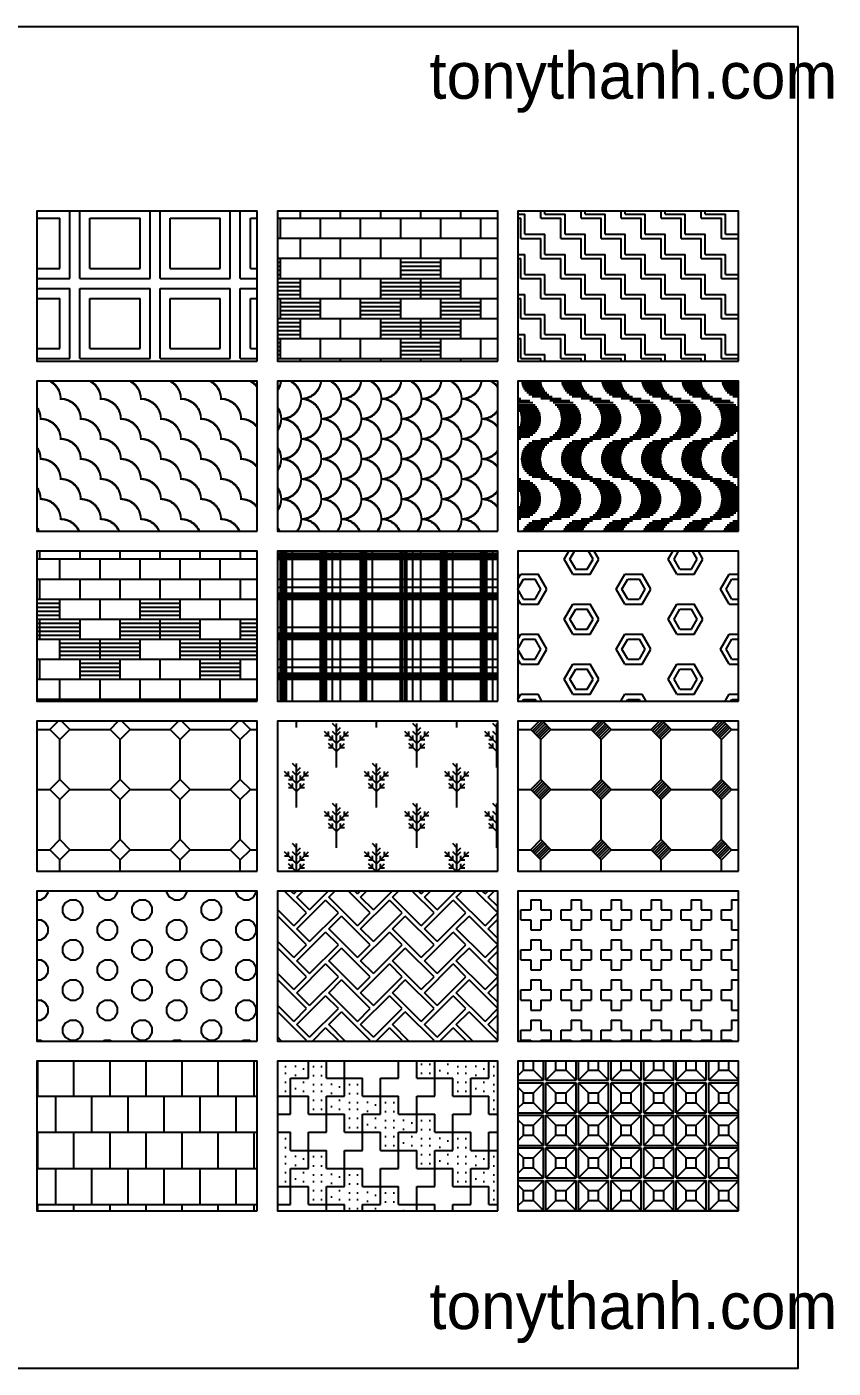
# Model space of a CAD drawing. Extents: x 3335 to 28578, y 356 to 13117.
# Drawn here: x 24555 to 28578, y 6425 to 13117 of the extents above; entities that cross this region are included whole.
import ezdxf

# ---------------------------------------------------------------- set-up
doc = ezdxf.new("R2010")
doc.units = 0
doc.header["$MEASUREMENT"] = 0
doc.layers.get('0').update_dxf_attribs({"linetype": 'CONTINUOUS'})
doc.layers.add('0-Frame', color=142, linetype='CONTINUOUS')
doc.layers.add('FF', color=8, linetype='CONTINUOUS')
doc.styles.add('HELVECONDENSE', font='Copy of ARIALN.TTF')

msp = doc.modelspace()

# ---------------------------------------------------------------- hatches: boundary and pattern name
h = msp.add_hatch()
h.set_pattern_fill('CS34', color=256, scale=10, style=0)
h.set_pattern_definition([(90, (16419.9, 3461.3), (-400, 2e-14), [350, -50]), (0, (16419.9, 3461.3), (0, 400), [350, -50]), (90, (16769.9, 3461.3), (-400, 2e-14), [350, -50]), (0, (16419.9, 3811.3), (0, 400), [350, -50]), (0, (16469.9, 3511.3), (0, 400), [250, -150]), (90, (16719.9, 3511.3), (-400, 2e-14), [250, -150]), (0, (16469.9, 3761.3), (0, 400), [250, -150]), (90, (16469.9, 3511.3), (-400, 2e-14), [250, -150])])
h.paths.add_polyline_path([(25705, 12196.9), (24605, 12196.9), (24605, 11448.9), (25705, 11448.9)])
h = msp.add_hatch()
h.set_pattern_fill('CS35', color=256, scale=10, style=0)
h.set_pattern_definition([(0, (16419.92, 3461.29), (0, 100), []), (90, (16419.92, 3461.29), (-100, 100), [100, -100]), (0, (16819.9, 3481.3), (0, 800), [200, -600]), (0, (16819.9, 3501.3), (0, 800), [200, -600]), (0, (16819.9, 3521.3), (0, 800), [200, -600]), (0, (16819.9, 3541.3), (0, 800), [200, -600]), (0, (16719.9, 3581.3), (0, 800), [400, -400]), (0, (16719.9, 3601.3), (0, 800), [400, -400]), (0, (16719.9, 3621.3), (0, 800), [400, -400]), (0, (16719.9, 3641.3), (0, 800), [400, -400]), (0, (16619.9, 3681.3), (0, 800), [200, -200]), (0, (16619.9, 3701.3), (0, 800), [200, -200]), (0, (16619.9, 3721.3), (0, 800), [200, -200]), (0, (16619.9, 3741.3), (0, 800), [200, -200]), (0, (16719.9, 3781.3), (0, 800), [400, -400]), (0, (16719.9, 3801.3), (0, 800), [400, -400]), (0, (16719.9, 3821.3), (0, 800), [400, -400]), (0, (16719.9, 3841.3), (0, 800), [400, -400]), (0, (16819.9, 3881.3), (0, 800), [200, -600]), (0, (16819.9, 3901.3), (0, 800), [200, -600]), (0, (16819.9, 3921.3), (0, 800), [200, -600]), (0, (16819.9, 3941.3), (0, 800), [200, -600])])
h.paths.add_polyline_path([(26905, 12196.9), (25805, 12196.9), (25805, 11448.9), (26905, 11448.9)])
h = msp.add_hatch()
h.set_pattern_fill('CS36', color=256, scale=10, style=0)
h.set_pattern_definition([(90, (16419.92, 3461.29), (-100, 100), [100, -100]), (0, (16419.92, 3461.29), (100, 100), [100, -100]), (0, (16439.92, 3481.29), (100, 100), [100, -100]), (90, (16439.92, 3481.29), (-100, 100), [100, -100])])
h.paths.add_polyline_path([(28105, 12196.9), (27005, 12196.9), (27005, 11448.9), (28105, 11448.9)])
h = msp.add_hatch()
h.set_pattern_fill('CS42', color=256, scale=10, style=0)
h.set_pattern_definition([(0, (16419.92, 3561.29), (100, 100), [7.5, -192.5]), (0, (16423.41, 3561.23), (100, 100), [7.5, -192.5]), (0, (16426.9, 3561.05), (100, 100), [7.5, -192.5]), (0, (16430.37, 3560.74), (100, 100), [7.5, -192.5]), (0, (16433.84, 3560.32), (100, 100), [7.5, -192.5]), (0, (16437.28, 3559.77), (100, 100), [7.5, -192.5]), (0, (16440.71, 3559.1), (100, 100), [7.5, -192.5]), (0, (16444.11, 3558.32), (100, 100), [7.5, -192.5]), (0, (16447.48, 3557.42), (100, 100), [7.5, -192.5]), (0, (16450.82, 3556.4), (100, 100), [7.5, -192.5]), (0, (16454.12, 3555.26), (100, 100), [7.5, -192.5]), (0, (16457.38, 3554.01), (100, 100), [7.5, -192.5]), (0, (16460.59, 3552.64), (100, 100), [7.5, -192.5]), (0, (16463.76, 3551.17), (100, 100), [7.5, -192.5]), (0, (16466.87, 3549.58), (100, 100), [7.5, -192.5]), (0, (16469.92, 3547.89), (100, 100), [7.5, -192.5]), (0, (16472.91, 3546.09), (100, 100), [7.5, -192.5]), (0, (16475.84, 3544.19), (100, 100), [7.5, -192.5]), (0, (16478.7, 3542.19), (100, 100), [7.5, -192.5]), (0, (16481.49, 3540.09), (100, 100), [7.5, -192.5]), (0, (16484.2, 3537.89), (100, 100), [7.5, -192.5]), (0, (16486.83, 3535.6), (100, 100), [7.5, -192.5]), (0, (16489.39, 3533.22), (100, 100), [7.5, -192.5]), (0, (16491.85, 3530.76), (100, 100), [7.5, -192.5]), (0, (16494.23, 3528.2), (100, 100), [7.5, -192.5]), (0, (16496.52, 3525.57), (100, 100), [7.5, -192.5]), (0, (16498.72, 3522.86), (100, 100), [7.5, -192.5]), (0, (16500.82, 3520.07), (100, 100), [7.5, -192.5]), (0, (16502.82, 3517.21), (100, 100), [7.5, -192.5]), (0, (16504.72, 3514.28), (100, 100), [7.5, -192.5]), (0, (16506.52, 3511.29), (100, 100), [7.5, -192.5]), (0, (16508.21, 3508.24), (100, 100), [7.5, -192.5]), (0, (16509.8, 3505.13), (100, 100), [7.5, -192.5]), (0, (16511.27, 3501.96), (100, 100), [7.5, -192.5]), (0, (16512.64, 3498.75), (100, 100), [7.5, -192.5]), (0, (16513.89, 3495.49), (100, 100), [7.5, -192.5]), (0, (16515.03, 3492.19), (100, 100), [7.5, -192.5]), (0, (16516.05, 3488.85), (100, 100), [7.5, -192.5]), (0, (16516.95, 3485.48), (100, 100), [7.5, -192.5]), (0, (16517.73, 3482.08), (100, 100), [7.5, -192.5]), (0, (16518.4, 3478.65), (100, 100), [7.5, -192.5]), (0, (16518.95, 3475.21), (100, 100), [7.5, -192.5]), (0, (16519.37, 3471.74), (100, 100), [7.5, -192.5]), (0, (16519.68, 3468.27), (100, 100), [7.5, -192.5]), (0, (16519.86, 3464.78), (100, 100), [7.5, -192.5]), (0, (16519.92, 3461.29), (100, 100), [7.5, -192.5])])
h.paths.add_polyline_path([(25705, 11348.9), (24605, 11348.9), (24605, 10600.9), (25705, 10600.9)])
h = msp.add_hatch()
h.set_pattern_fill('CS43', color=256, scale=10, style=0)
h.set_pattern_definition([(0, (16419.92, 3561.29), (100, 100), [7.5, -192.5]), (0, (16423.41, 3561.23), (100, 100), [7.5, -192.5]), (0, (16426.9, 3561.05), (100, 100), [7.5, -192.5]), (0, (16430.37, 3560.74), (100, 100), [7.5, -192.5]), (0, (16433.84, 3560.32), (100, 100), [7.5, -192.5]), (0, (16437.28, 3559.77), (100, 100), [7.5, -192.5]), (0, (16440.71, 3559.1), (100, 100), [7.5, -192.5]), (0, (16444.11, 3558.32), (100, 100), [7.5, -192.5]), (0, (16447.48, 3557.42), (100, 100), [7.5, -192.5]), (0, (16450.82, 3556.4), (100, 100), [7.5, -192.5]), (0, (16454.12, 3555.26), (100, 100), [7.5, -192.5]), (0, (16457.38, 3554.01), (100, 100), [7.5, -192.5]), (0, (16460.59, 3552.64), (100, 100), [7.5, -192.5]), (0, (16463.76, 3551.17), (100, 100), [7.5, -192.5]), (0, (16466.87, 3549.58), (100, 100), [7.5, -192.5]), (0, (16469.92, 3547.89), (100, 100), [7.5, -192.5]), (0, (16472.91, 3546.09), (100, 100), [7.5, -192.5]), (0, (16475.84, 3544.19), (100, 100), [7.5, -192.5]), (0, (16478.7, 3542.19), (100, 100), [7.5, -192.5]), (0, (16481.49, 3540.09), (100, 100), [7.5, -192.5]), (0, (16484.2, 3537.89), (100, 100), [7.5, -192.5]), (0, (16486.83, 3535.6), (100, 100), [7.5, -192.5]), (0, (16489.39, 3533.22), (100, 100), [7.5, -192.5]), (0, (16491.85, 3530.76), (100, 100), [7.5, -192.5]), (0, (16494.23, 3528.2), (100, 100), [7.5, -192.5]), (0, (16496.52, 3525.57), (100, 100), [7.5, -192.5]), (0, (16498.72, 3522.86), (100, 100), [7.5, -192.5]), (0, (16500.82, 3520.07), (100, 100), [7.5, -192.5]), (0, (16502.82, 3517.21), (100, 100), [7.5, -192.5]), (0, (16504.72, 3514.28), (100, 100), [7.5, -192.5]), (0, (16506.52, 3511.29), (100, 100), [7.5, -192.5]), (0, (16508.21, 3508.24), (100, 100), [7.5, -192.5]), (0, (16509.8, 3505.13), (100, 100), [7.5, -192.5]), (0, (16511.27, 3501.96), (100, 100), [7.5, -192.5]), (0, (16512.64, 3498.75), (100, 100), [7.5, -192.5]), (0, (16513.89, 3495.49), (100, 100), [7.5, -192.5]), (0, (16515.03, 3492.19), (100, 100), [7.5, -192.5]), (0, (16516.05, 3488.85), (100, 100), [7.5, -192.5]), (0, (16516.95, 3485.48), (100, 100), [7.5, -192.5]), (0, (16517.73, 3482.08), (100, 100), [7.5, -192.5]), (0, (16518.4, 3478.65), (100, 100), [7.5, -192.5]), (0, (16518.95, 3475.21), (100, 100), [7.5, -192.5]), (0, (16519.37, 3471.74), (100, 100), [7.5, -192.5]), (0, (16519.68, 3468.27), (100, 100), [7.5, -192.5]), (0, (16519.86, 3464.78), (100, 100), [7.5, -192.5]), (0, (16519.92, 3461.29), (100, 100), [7.5, -192.5]), (0, (16423.41, 3361.35), (100, 100), [7.5, -192.5]), (0, (16426.9, 3361.53), (100, 100), [7.5, -192.5]), (0, (16430.37, 3361.84), (100, 100), [7.5, -192.5]), (0, (16433.84, 3362.26), (100, 100), [7.5, -192.5]), (0, (16437.28, 3362.81), (100, 100), [7.5, -192.5]), (0, (16440.71, 3363.48), (100, 100), [7.5, -192.5]), (0, (16444.11, 3364.26), (100, 100), [7.5, -192.5]), (0, (16447.48, 3365.16), (100, 100), [7.5, -192.5]), (0, (16450.82, 3366.18), (100, 100), [7.5, -192.5]), (0, (16454.12, 3367.32), (100, 100), [7.5, -192.5]), (0, (16457.38, 3368.57), (100, 100), [7.5, -192.5]), (0, (16460.59, 3369.94), (100, 100), [7.5, -192.5]), (0, (16463.76, 3371.41), (100, 100), [7.5, -192.5]), (0, (16466.87, 3373), (100, 100), [7.5, -192.5]), (0, (16469.92, 3374.69), (100, 100), [7.5, -192.5]), (0, (16472.91, 3376.49), (100, 100), [7.5, -192.5]), (0, (16475.84, 3378.39), (100, 100), [7.5, -192.5]), (0, (16478.7, 3380.39), (100, 100), [7.5, -192.5]), (0, (16481.49, 3382.49), (100, 100), [7.5, -192.5]), (0, (16484.2, 3384.69), (100, 100), [7.5, -192.5]), (0, (16486.83, 3386.98), (100, 100), [7.5, -192.5]), (0, (16489.39, 3389.36), (100, 100), [7.5, -192.5]), (0, (16491.85, 3391.82), (100, 100), [7.5, -192.5]), (0, (16494.23, 3394.38), (100, 100), [7.5, -192.5]), (0, (16496.52, 3397.01), (100, 100), [7.5, -192.5]), (0, (16498.72, 3399.72), (100, 100), [7.5, -192.5]), (0, (16500.82, 3402.51), (100, 100), [7.5, -192.5]), (0, (16502.82, 3405.37), (100, 100), [7.5, -192.5]), (0, (16504.72, 3408.3), (100, 100), [7.5, -192.5]), (0, (16506.52, 3411.29), (100, 100), [7.5, -192.5]), (0, (16508.21, 3414.34), (100, 100), [7.5, -192.5]), (0, (16509.8, 3417.45), (100, 100), [7.5, -192.5]), (0, (16511.27, 3420.62), (100, 100), [7.5, -192.5]), (0, (16512.64, 3423.83), (100, 100), [7.5, -192.5]), (0, (16513.89, 3427.09), (100, 100), [7.5, -192.5]), (0, (16515.03, 3430.39), (100, 100), [7.5, -192.5]), (0, (16516.05, 3433.73), (100, 100), [7.5, -192.5]), (0, (16516.95, 3437.1), (100, 100), [7.5, -192.5]), (0, (16517.73, 3440.5), (100, 100), [7.5, -192.5]), (0, (16518.4, 3443.93), (100, 100), [7.5, -192.5]), (0, (16518.95, 3447.37), (100, 100), [7.5, -192.5]), (0, (16519.37, 3450.84), (100, 100), [7.5, -192.5]), (0, (16519.68, 3454.31), (100, 100), [7.5, -192.5]), (0, (16519.86, 3457.8), (100, 100), [7.5, -192.5]), (0, (16419.92, 3361.29), (100, 100), [7.5, -192.5])])
h.paths.add_polyline_path([(26905, 11348.9), (25805, 11348.9), (25805, 10600.9), (26905, 10600.9)])
h = msp.add_hatch()
h.set_pattern_fill('CS44', color=256, scale=10, style=0)
h.set_pattern_definition([(0, (16919.92, 3861.3), (0, 200), [100, -100]), (0, (16963.5, 3871.3), (0, 400), [100, -100]), (0, (16979.9, 3881.3), (0, 400), [100, -100]), (0, (16991.3, 3891.3), (0, 400), [100, -100]), (0, (16999.9, 3901.3), (0, 400), [100, -100]), (0, (17006.5, 3911.3), (0, 400), [100, -100]), (0, (17011.6, 3921.3), (0, 400), [100, -100]), (0, (17015.3, 3931.3), (0, 400), [100, -100]), (0, (17017.9, 3941.3), (0, 400), [100, -100]), (0, (17019.4, 3951.3), (0, 400), [100, -100]), (0, (17019.9, 3961.3), (0, 400), [100, -100]), (0, (17019.4, 3971.3), (0, 400), [100, -100]), (0, (17017.9, 3981.3), (0, 400), [100, -100]), (0, (17015.3, 3991.3), (0, 400), [100, -100]), (0, (17011.6, 4001.3), (0, 400), [100, -100]), (0, (17006.5, 4011.3), (0, 400), [100, -100]), (0, (16999.9, 4021.3), (0, 400), [100, -100]), (0, (16991.3, 4031.3), (0, 400), [100, -100]), (0, (16979.9, 4041.3), (0, 400), [100, -100]), (0, (16963.5, 4051.3), (0, 400), [100, -100]), (0, (16876.3, 4071.3), (0, 400), [100, -100]), (0, (16859.9, 4081.3), (0, 400), [100, -100]), (0, (16848.5, 4091.3), (0, 400), [100, -100]), (0, (16839.9, 4101.3), (0, 400), [100, -100]), (0, (16833.3, 4111.3), (0, 400), [100, -100]), (0, (16828.2, 4121.3), (0, 400), [100, -100]), (0, (16824.5, 4131.3), (0, 400), [100, -100]), (0, (16821.9, 4141.3), (0, 400), [100, -100]), (0, (16820.4, 4151.3), (0, 400), [100, -100]), (0, (16819.9, 4161.3), (0, 400), [100, -100]), (0, (16820.4, 4171.3), (0, 400), [100, -100]), (0, (16821.9, 4181.3), (0, 400), [100, -100]), (0, (16824.5, 4191.3), (0, 400), [100, -100]), (0, (16828.2, 4201.3), (0, 400), [100, -100]), (0, (16833.3, 4211.3), (0, 400), [100, -100]), (0, (16839.9, 4221.3), (0, 400), [100, -100]), (0, (16848.5, 4231.3), (0, 400), [100, -100]), (0, (16859.9, 4241.3), (0, 400), [100, -100]), (0, (16876.3, 4251.3), (0, 400), [100, -100])])
h.paths.add_polyline_path([(28105, 11348.9), (27005, 11348.9), (27005, 10600.9), (28105, 10600.9)])
h = msp.add_hatch()
h.set_pattern_fill('CS49', color=256, scale=10, style=0)
h.set_pattern_definition([(0, (16419.92, 3461.29), (0, 100), []), (90, (16419.92, 3461.29), (-100, 100), [100, -100]), (0, (16419.9, 3481.3), (0, 800), [200, -400]), (0, (16419.9, 3501.3), (0, 800), [200, -400]), (0, (16419.9, 3521.3), (0, 800), [200, -400]), (0, (16419.9, 3541.3), (0, 800), [200, -400]), (0, (16319.9, 3581.3), (0, 800), [400, -200]), (0, (16319.9, 3601.3), (0, 800), [400, -200]), (0, (16319.9, 3621.3), (0, 800), [400, -200]), (0, (16319.9, 3641.3), (0, 800), [400, -200]), (0, (16619.9, 3681.3), (0, 800), [400, -200]), (0, (16619.9, 3701.3), (0, 800), [400, -200]), (0, (16619.9, 3721.3), (0, 800), [400, -200]), (0, (16619.9, 3741.3), (0, 800), [400, -200]), (0, (16719.9, 3781.3), (0, 800), [200, -400]), (0, (16719.9, 3801.3), (0, 800), [200, -400]), (0, (16719.9, 3821.3), (0, 800), [200, -400]), (0, (16719.9, 3841.3), (0, 800), [200, -400])])
h.paths.add_polyline_path([(25705, 10500.9), (24605, 10500.9), (24605, 9752.9), (25705, 9752.9)])
h = msp.add_hatch()
h.set_pattern_fill('CS50', color=256, scale=10, style=0)
h.set_pattern_definition([(0, (16419.92, 3461.3), (0, 200), []), (0, (16419.92, 3471.3), (0, 200), []), (0, (16419.92, 3481.3), (0, 200), []), (0, (16419.92, 3491.3), (0, 200), []), (90, (16419.92, 3461.3), (-200, 1e-14), []), (90, (16429.92, 3461.3), (-200, 1e-14), []), (90, (16439.92, 3461.3), (-200, 1e-14), []), (90, (16449.92, 3461.3), (-200, 1e-14), []), (0, (16419.92, 3521.3), (0, 200), []), (90, (16479.92, 3461.3), (-200, 1e-14), []), (90, (16519.9, 3461.3), (-400, 2e-14), []), (0, (16419.9, 3561.3), (0, 400), [])])
h.paths.add_polyline_path([(26905, 10500.9), (25805, 10500.9), (25805, 9752.9), (26905, 9752.9)])
h = msp.add_hatch()
h.set_pattern_fill('CS51', color=256, scale=5, style=0)
h.set_pattern_definition([(0, (16626.61, 3636.3), (0, 150), [86.6025, -173.205]), (60, (16713.22, 3636.3), (-129.9038, 75), [86.6025, -173.205]), (120, (16756.52, 3711.3), (-129.9038, -75), [86.6025, -173.205]), (0, (16641.05, 3661.3), (259.8, 150), [57.735, -461.88]), (60, (16698.78, 3661.3), (-6e-07, 300), [57.735, -461.88]), (120, (16727.65, 3711.3), (-259.8076, 150), [57.735, -461.88]), (0, (16641.05, 3761.3), (259.8076, 150), [57.735, -461.88]), (60, (16612.18, 3711.3), (-6e-07, 300), [57.735, -461.88]), (120, (16641.05, 3661.3), (-259.8076, 150), [57.735, -461.88])])
h.paths.add_polyline_path([(28105, 10500.9), (27005, 10500.9), (27005, 9752.9), (28105, 9752.9)])
h = msp.add_hatch()
h.set_pattern_fill('CS57', color=256, scale=10, style=0)
h.set_pattern_definition([(0, (17869.92, 4511.3), (0, 300), [200, -100]), (90, (17819.92, 4561.3), (-300, 2e-14), [200, -100]), (45, (17769.92, 4511.3), (2e-14, 300), [70.711, -353.553]), (45, (17819.92, 4461.3), (2e-14, 300), [70.711, -353.553]), (315, (17819.92, 4561.3), (300, -7e-14), [70.711, -353.553]), (315, (17769.92, 4511.3), (300, -7e-14), [70.711, -353.553])])
h.paths.add_polyline_path([(25705, 9652.9), (24605, 9652.9), (24605, 8904.9), (25705, 8904.9)])
h = msp.add_hatch()
h.set_pattern_fill('CS58', color=256, scale=4, style=0)
h.set_pattern_definition([(90, (17499.92, 4021.3), (-200, 200), [220, -180]), (90, (17519.92, 4121.3), (-200, 200), [20, -20, 20, -340]), (90, (17539.92, 4181.3), (-200, 200), [20, -380]), (90, (17479.92, 4121.3), (-200, 200), [20, -20, 20, -340]), (90, (17459.92, 4181.3), (-200, 200), [20, -380]), (45, (17499.92, 4101.3), (-200, 200), [56.5685, -226.274]), (45, (17499.92, 4141.3), (-200, 200), [84.853, -197.99]), (45, (17499.92, 4181.3), (-200, 200), [28.284, -254.5584]), (45, (17499.92, 4201.3), (-200, 200), [28.284, -254.5584]), (135, (17499.92, 4101.3), (-200, -200), [56.5685, -226.274]), (135, (17499.92, 4141.3), (-200, -200), [84.853, -197.99]), (135, (17499.92, 4181.3), (-200, -200), [28.284, -254.5584]), (135, (17499.92, 4221.3), (-200, -200), [28.284, -254.5584]), (0, (17459.92, 4121.3), (200, 200), [20, -40, 20, -320]), (0, (17459.92, 4161.3), (200, 200), [20, -40, 20, -320]), (0, (17439.92, 4181.3), (200, 200), [20, -80, 20, -280])])
h.paths.add_polyline_path([(26905, 9652.9), (25805, 9652.9), (25805, 8904.9), (26905, 8904.9)])
h = msp.add_hatch()
h.set_pattern_fill('CS59', color=256, scale=10, style=0)
h.set_pattern_definition([(0, (17869.92, 4511.3), (0, 300), [200, -100]), (90, (17819.92, 4561.3), (-300, 2e-14), [200, -100]), (45, (17769.92, 4511.3), (2e-14, 300), [70.711, -353.5534]), (45, (17819.92, 4461.3), (2e-14, 300), [70.711, -353.5534]), (315, (17819.92, 4561.3), (300, -7e-14), [70.711, -353.5534]), (315, (17769.92, 4511.3), (300, -7e-14), [70.711, -353.5534]), (45, (17777.06, 4504.15), (2e-14, 300), [70.711, -353.5534]), (45, (17784.2, 4497), (2e-14, 300), [70.711, -353.5534]), (45, (17791.34, 4489.87), (2e-14, 300), [70.711, -353.5534]), (45, (17798.49, 4482.72), (2e-14, 300), [70.711, -353.5534]), (45, (17805.63, 4475.58), (2e-14, 300), [70.711, -353.5534]), (45, (17812.77, 4468.44), (2e-14, 300), [70.711, -353.5534])])
h.paths.add_polyline_path([(28105, 9652.9), (27005, 9652.9), (27005, 8904.9), (28105, 8904.9)])
h = msp.add_hatch()
h.set_pattern_fill('CS64', color=256, scale=5, style=0)
h.set_pattern_definition([(0, (16456.52, 3461.29), (0, 100), [26.7949, -146.4102]), (60, (16506.52, 3474.69), (-86.6025, 50), [26.795, -146.4102]), (120, (16519.92, 3524.69), (-86.6025, -50), [26.795, -146.4102]), (30, (16483.31, 3461.3), (4e-07, 200), [26.795, -173.205]), (30, (16433.31, 3547.9), (4e-07, 200), [26.795, -173.205]), (150, (16456.52, 3461.3), (-173.205, -100), [26.795, -173.205]), (150, (16506.52, 3547.9), (-173.205, -100), [26.795, -173.205]), (90, (16519.92, 3497.9), (-173.205, 100), [26.795, -173.205]), (90, (16419.92, 3497.9), (-173.205, 100), [26.795, -173.205])])
h.paths.add_polyline_path([(25705, 8804.9), (24605, 8804.9), (24605, 8056.9), (25705, 8056.9)])
h = msp.add_hatch()
h.set_pattern_fill('ZZHAT01', color=256, scale=450, style=0)
h.set_pattern_definition([(45, (16419.92, 3461.3), (1e-14, 159.099), [202.5, -135, 90, -22.5]), (45, (16356.28, 3524.93), (1e-14, 159.099), [202.5, -22.5, 90, -135]), (135, (16419.92, 3461.3), (-1e-14, -159.099), [90, -22.5, 202.5, -135]), (135, (16563.1, 3604.48), (-1e-14, -159.099), [90, -135, 202.5, -22.5])])
h.paths.add_polyline_path([(26905, 8804.9), (25805, 8804.9), (25805, 8056.9), (26905, 8056.9)])
h = msp.add_hatch()
h.set_pattern_fill('ZZHAT02', color=256, scale=200, style=0)
h.set_pattern_definition([(90, (16419.92, 3461.3), (-200, 1e-14), [50, -150]), (0, (16419.92, 3461.3), (0, 200), [50, -50]), (270, (16469.92, 3461.3), (200, -4e-14), [50, -50]), (270, (16569.92, 3511.3), (200, -4e-14), [50, -150]), (0, (16469.92, 3561.3), (0, 200), [50, -150]), (0, (16469.92, 3411.3), (0, 200), [50, -150]), (0, (16419.92, 3511.3), (0, 200), [50, -50]), (270, (16519.92, 3461.3), (200, -4e-14), [50, -50])])
h.paths.add_polyline_path([(28105, 8804.9), (27005, 8804.9), (27005, 8056.9), (28105, 8056.9)])
h = msp.add_hatch()
h.set_pattern_fill('ZZHAT07', color=256, scale=300, style=0)
h.set_pattern_definition([(0, (16419.92, 3461.3), (0, 180), []), (90, (16329.915, 3461.295), (90, 180), [180, -180])])
h.paths.add_polyline_path([(25705, 7956.9), (24605, 7956.9), (24605, 7208.9), (25705, 7208.9)])
h = msp.add_hatch()
h.set_pattern_fill('ZZHAT08', color=256, scale=450, style=0)
h.set_pattern_definition([(0, (16419.915, 3461.295), (-180, 90), [180, -90, 90, -90]), (90, (16419.915, 3461.295), (-90, 270), [90, -90, 90, -180]), (90, (16509.915, 3461.295), (-90, 270), [90, -90, 90, -180]), (90, (16444.67, 3486.04), (-180, 90), [0, -45, 0, -45, 0, -360]), (90, (16485.17, 3486.04), (-180, 90), [0, -45, 0, -45, 0, -360]), (90, (16444.67, 3609.8), (-180, 90), [0, -45, 0, -45, 0, -360]), (90, (16485.17, 3609.8), (-180, 90), [0, -45, 0, -45, 0, -360]), (90, (16395.17, 3576.04), (-180, 90), [0, -45, 0, -67.5, 0, -337.5]), (90, (16354.67, 3589.54), (-180, 90), [0, -67.5, 0, -45, 0, -337.5])])
h.paths.add_polyline_path([(26905, 7956.9), (25805, 7956.9), (25805, 7208.9), (26905, 7208.9)])
h = msp.add_hatch()
h.set_pattern_fill('ZZHAT09', color=256, scale=500, style=0)
h.set_pattern_definition([(0, (16419.92, 3461.3), (0, 162.5), [150, -12.5]), (0, (16419.92, 3473.8), (0, 162.5), [150, -12.5]), (90, (16419.92, 3473.8), (-162.5, 1e-14), [150, -12.5]), (90, (16407.42, 3473.8), (-162.5, 1e-14), [150, -12.5]), (0, (16469.92, 3523.8), (0, 162.5), [50, -112.5]), (0, (16469.92, 3573.8), (0, 162.5), [50, -112.5]), (90, (16469.92, 3523.8), (-162.5, 1e-14), [50, -112.5]), (90, (16519.92, 3523.8), (-162.5, 1e-14), [50, -112.5]), (45, (16419.92, 3473.8), (1e-14, 162.5), [70.7107, -159.099]), (45, (16519.92, 3573.8), (1e-14, 162.5), [70.7107, -159.099]), (315, (16419.92, 3461.3), (162.5, -4e-14), [70.7107, -159.099]), (315, (16519.92, 3361.3), (162.5, -4e-14), [70.7107, -159.099])])
h.paths.add_polyline_path([(28105, 7956.9), (27005, 7956.9), (27005, 7208.9), (28105, 7208.9)])

# ---------------------------------------------------------------- linework, layer by layer
at = {"layer": '0-Frame'}
msp.add_lwpolyline([(19481.5, 6424.7), (28403.9, 6424.7), (28403.9, 13116.6), (19481.5, 13116.6)], close=True, dxfattribs=at)
at = {"layer": 'FF'}
for points in [[(25705, 11448.9), (25705, 12196.9), (24605, 12196.9), (24605, 11448.9)], [(26905, 11448.9), (26905, 12196.9), (25805, 12196.9), (25805, 11448.9)], [(28105, 11448.9), (28105, 12196.9), (27005, 12196.9), (27005, 11448.9)], [(25705, 10600.9), (25705, 11348.9), (24605, 11348.9), (24605, 10600.9)], [(26905, 10600.9), (26905, 11348.9), (25805, 11348.9), (25805, 10600.9)], [(28105, 10600.9), (28105, 11348.9), (27005, 11348.9), (27005, 10600.9)], [(25705, 9752.9), (25705, 10500.9), (24605, 10500.9), (24605, 9752.9)], [(26905, 9752.9), (26905, 10500.9), (25805, 10500.9), (25805, 9752.9)], [(28105, 9752.9), (28105, 10500.9), (27005, 10500.9), (27005, 9752.9)], [(25705, 8904.9), (25705, 9652.9), (24605, 9652.9), (24605, 8904.9)], [(26905, 8904.9), (26905, 9652.9), (25805, 9652.9), (25805, 8904.9)], [(28105, 8904.9), (28105, 9652.9), (27005, 9652.9), (27005, 8904.9)], [(25705, 8056.9), (25705, 8804.9), (24605, 8804.9), (24605, 8056.9)], [(26905, 8056.9), (26905, 8804.9), (25805, 8804.9), (25805, 8056.9)], [(28105, 8056.9), (28105, 8804.9), (27005, 8804.9), (27005, 8056.9)], [(25705, 7208.9), (25705, 7956.9), (24605, 7956.9), (24605, 7208.9)], [(26905, 7208.9), (26905, 7956.9), (25805, 7956.9), (25805, 7208.9)], [(28105, 7208.9), (28105, 7956.9), (27005, 7956.9), (27005, 7208.9)]]:
    msp.add_lwpolyline(points, close=True, dxfattribs=at)

# ---------------------------------------------------------------- texts
at = {"layer": '0-Frame', "color": 134, "style": 'HELVECONDENSE'}
for p in [(26562.9, 12757.7), (26562.9, 6619.8)]:
    msp.add_text('tonythanh.com', height=232.053, dxfattribs=at).set_placement(p)

doc.saveas('drawing.dxf')
